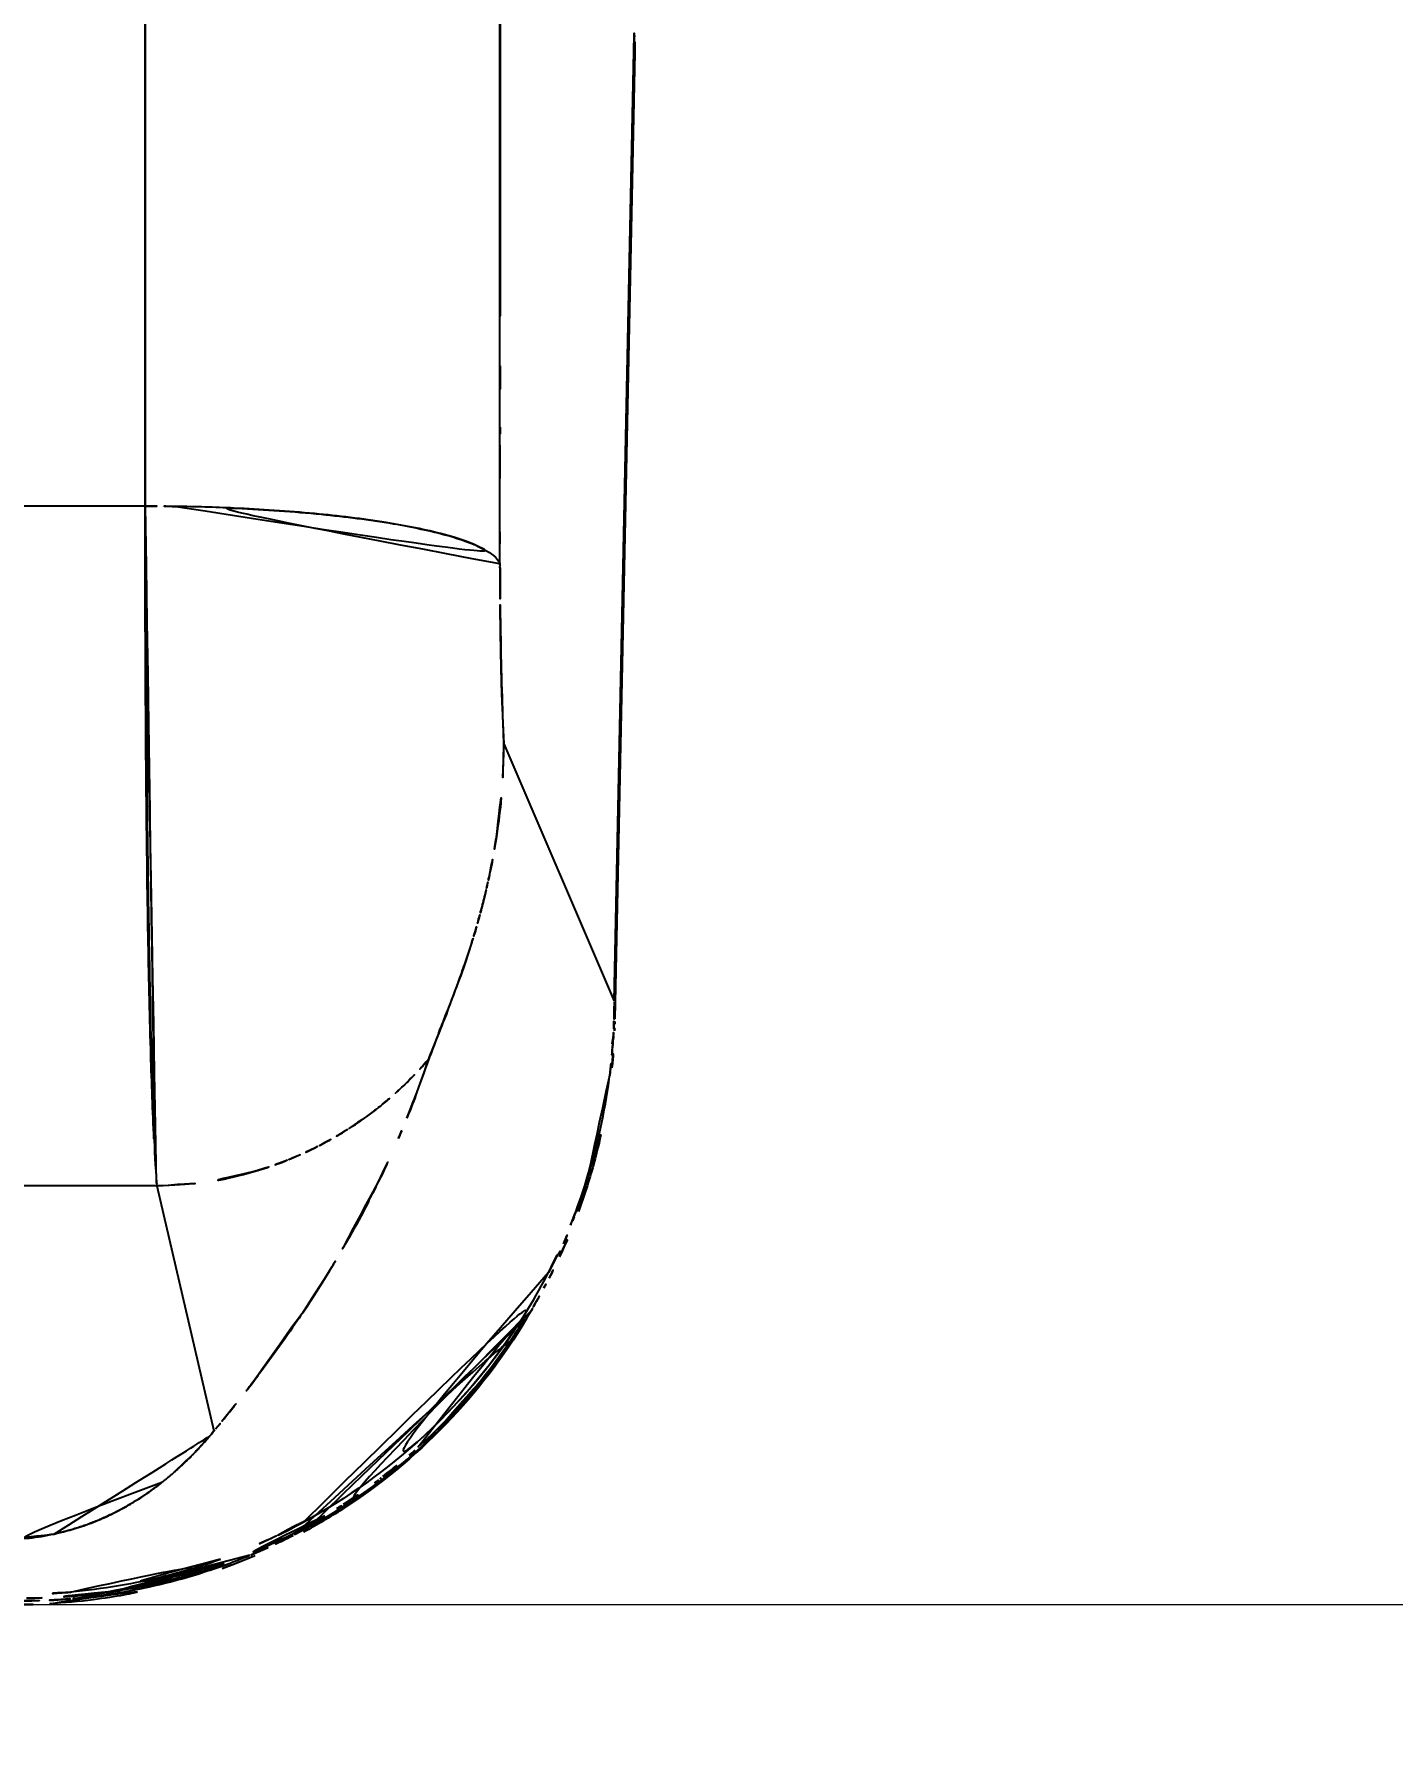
# Model space of a CAD drawing. Extents: x 16296660632 to 16296668616, y -37409619871 to -37409616241.
# Drawn here: x 16296666331.04 to 16296666354.05, y -37409616834.05 to -37409616805.19 of the extents above; entities that cross this region are included whole.
import ezdxf

# ---------------------------------------------------------------- set-up
doc = ezdxf.new("R2010")
doc.units = 0
doc.header["$LTSCALE"] = 10
doc.header["$MEASUREMENT"] = 0
doc.header["$PDMODE"] = 3
doc.header["$PDSIZE"] = -10
doc.layers.get('0').update_dxf_attribs({"linetype": 'CONTINUOUS'})
doc.layers.get('DEFPOINTS').update_dxf_attribs({"linetype": 'CONTINUOUS'})
doc.styles.add('Daelim Dimension', font='')
doc.styles.get('Daelim Dimension').set_extended_font_data('나눔고딕')
doc.dimstyles.new('DEFAULT', dxfattribs={"dimscale": 2, "dimtxt": 2, "dimasz": 2, "dimexe": 0, "dimexo": 2, "dimgap": 1, "dimtad": 1, "dimdec": 1, "dimzin": 9, "dimdsep": 46, "dimtxsty": 'Daelim Dimension', "dimcen": 0.5, "dimclrd": 252, "dimclre": 252, "dimclrt": 3, "dimadec": 1, "dimazin": 0, "dimtfac": 1, "dimtdec": 1, "dimtix": 1, "dimtmove": 0, "dimatfit": 3, "dimfxl": 1, "dimtolj": 1, "dimtzin": 1, "dimlwd": 9, "dimlwe": 9, "dimarcsym": 0})

# ---------------------------------------------------------------- blocks, each defined once
blk = doc.blocks.new('*D16')
at = {"color": 5, "lineweight": 9, "transparency": 16777216}
for p, q in [((16296666467.47109, -37409616640.80376), (16296666467.47109, -37409616937.17432)), ((16296666147.47109, -37409616641.1646), (16296666147.47109, -37409616937.17432)), ((16296666151.47109, -37409616937.17432), (16296666463.47109, -37409616937.17432))]:
    blk.add_line(p, q, dxfattribs=at)
at = {"color": 5, "transparency": 16777216}
for points in [[(16296666151.47109, -37409616936.50766), (16296666151.47109, -37409616937.84099), (16296666147.47109, -37409616937.17432)], [(16296666463.47109, -37409616936.50766), (16296666463.47109, -37409616937.84099), (16296666467.47109, -37409616937.17432)]]:
    blk.add_solid(points, dxfattribs=at)
at = {"layer": 'DEFPOINTS', "color": 0, "transparency": 16777216}
for p in [(16296666467.47109, -37409616636.80376), (16296666147.47109, -37409616637.1646), (16296666467.47109, -37409616937.17432)]:
    blk.add_point(p, dxfattribs=at)
at = {"color": 7, "transparency": 16777216, "insert": (16296666291.23105, -37409616918.8224), "char_height": 30, "attachment_point": 5, "style": 'Daelim Dimension'}
blk.add_mtext('\\A1;320', dxfattribs=at)
blk = doc.blocks.new('*D17')
at = {"color": 5, "lineweight": 9, "ltscale": 0.5, "transparency": 16777216}
for p, q in [((16296666587.9219, -37409616506.424438), (16296666624.81945, -37409616506.424438)), ((16296666624.81945, -37409616510.424438), (16296666624.81945, -37409616827.794708)), ((16296666313.128599, -37409616831.794708), (16296666624.81945, -37409616831.794708))]:
    blk.add_line(p, q, dxfattribs=at)
at = {"color": 5, "ltscale": 0.5, "transparency": 16777216}
for points in [[(16296666624.152781, -37409616510.424438), (16296666625.486111, -37409616510.424438), (16296666624.81945, -37409616506.424438)], [(16296666624.152781, -37409616827.794708), (16296666625.486111, -37409616827.794708), (16296666624.81945, -37409616831.794708)]]:
    blk.add_solid(points, dxfattribs=at)
at = {"layer": 'DEFPOINTS', "color": 0, "ltscale": 0.5, "transparency": 16777216}
for p in [(16296666583.9219, -37409616506.424438), (16296666309.128599, -37409616831.794708), (16296666624.81945, -37409616831.794708)]:
    blk.add_point(p, dxfattribs=at)
at = {"color": 7, "ltscale": 0.5, "transparency": 16777216, "insert": (16296666606.46752, -37409616669.109573), "char_height": 30, "attachment_point": 5, "rotation": 90, "style": 'Daelim Dimension'}
blk.add_mtext('\\A1;325', dxfattribs=at)

msp = doc.modelspace()

# ---------------------------------------------------------------- linework, layer by layer
at = {"linetype": 'Continuous'}
for p, q in [((16296666332.918341, -37409616798.463867), (16296666332.918341, -37409616813.190033)), ((16296666338.92775, -37409616814.18029), (16296666338.92775, -37409616799.45414)), ((16296666340.862949, -37409616821.574501), (16296666341.201799, -37409616805.203903)), ((16296666341.213341, -37409616805.504562), (16296666340.87455, -37409616821.873192)), ((16296666332.918341, -37409616813.190033), (16296666330.80225, -37409616813.190033)), ((16296666338.991051, -37409616817.215607), (16296666340.862949, -37409616821.574501)), ((16296666333.11759, -37409616824.703987), (16296666330.443769, -37409616824.703987)), ((16296666333.11759, -37409616824.703987), (16296666334.08333, -37409616828.85495))]:
    msp.add_line(p, q, dxfattribs=at)
for points, start_tangent, end_tangent in [([(16296666338.92775, -37409616799.454628), (16296666338.92775, -37409616802.249977), (16296666338.92775, -37409616804.917892), (16296666338.92775, -37409616807.458366), (16296666338.92775, -37409616809.871391), (16296666338.92787, -37409616810.810364)], (-0.000000072, -1), (0.000107902, -0.999999994)), ([(16296666332.918341, -37409616813.190033), (16296666332.918341, -37409616810.925636), (16296666332.918341, -37409616808.86467), (16296666332.918341, -37409616806.981651), (16296666332.918341, -37409616805.244659), (16296666332.918341, -37409616803.623161), (16296666332.918341, -37409616802.104401), (16296666332.918341, -37409616800.662628), (16296666332.918341, -37409616799.272133)], (0, 1), (0.004694402, 0.999988981)), ([(16296666341.201799, -37409616805.203903), (16296666341.195539, -37409616805.13678)], (-0.092875085, 0.995677768), (-0.092879686, 0.995677339)), ([(16296666341.201799, -37409616805.203903), (16296666341.19562, -37409616805.502701)], (-0.020694527, -0.999785845), (-0.020694525, -0.999785845)), ([(16296666341.20195, -37409616805.193367), (16296666341.210819, -37409616805.322693)], (0.089182326, -0.996015317), (0.046926857, -0.998898328)), ([(16296666341.213831, -37409616805.455948), (16296666341.201799, -37409616805.203903)], (0.000377126, 0.999999929), (-0.093525793, 0.995616857)), ([(16296666341.210819, -37409616805.322693), (16296666341.2139, -37409616805.449203)], (0.046926858, -0.998898328), (0.00094005, -0.999999558)), ([(16296666341.19562, -37409616805.502701), (16296666341.18969, -37409616805.789062)], (-0.020694525, -0.999785845), (-0.020694524, -0.999785845)), ([(16296666341.2017, -37409616805.696709), (16296666341.20734, -37409616805.632874)], (0.102010475, 0.994783325), (0.073941511, 0.99726258)), ([(16296666341.20734, -37409616805.632874), (16296666341.210661, -37409616805.579758)], (0.073941511, 0.99726258), (0.05118796, 0.998689037)), ([(16296666341.210661, -37409616805.579758), (16296666341.21265, -37409616805.531303)], (0.05118796, 0.998689037), (0.030916058, 0.999521984)), ([(16296666341.21265, -37409616805.531303), (16296666341.213289, -37409616805.506477)], (0.030916059, 0.999521984), (0.020725341, 0.999785207)), ([(16296666341.21339, -37409616805.503067), (16296666341.21266, -37409616805.531303)], (-0.020079974, -0.999798377), (-0.031444552, -0.999505498)), ([(16296666341.213261, -37409616805.503067), (16296666341.21512, -37409616805.430367)], (0.020962481, 0.999780263), (0.030248563, 0.999542408)), ([(16296666341.213289, -37409616805.506477), (16296666341.213831, -37409616805.455948)], (0.020725339, 0.999785207), (0.000377126, 0.999999929)), ([(16296666341.2139, -37409616805.449203), (16296666341.21339, -37409616805.503067)], (0.000940051, -0.999999558), (-0.020079975, -0.999798377)), ([(16296666341.187389, -37409616805.900032), (16296666341.173281, -37409616806.581902)], (-0.020694524, -0.999785845), (-0.020694527, -0.999785845)), ([(16296666341.18969, -37409616805.789062), (16296666341.187389, -37409616805.900032)], (-0.020694524, -0.999785845), (-0.020694524, -0.999785845)), ([(16296666341.19025, -37409616805.789139), (16296666341.19618, -37409616805.745338)], (0.14408761, 0.989564935), (0.123932159, 0.992290693)), ([(16296666341.19618, -37409616805.745338), (16296666341.2017, -37409616805.696709)], (0.123932159, 0.992290693), (0.102010474, 0.994783325)), ([(16296666341.173281, -37409616806.581902), (16296666341.15946, -37409616807.249496), (16296666341.11978, -37409616809.166733), (16296666341.08268, -37409616810.958878), (16296666341.048109, -37409616812.629257), (16296666341.01598, -37409616814.181137), (16296666340.98624, -37409616815.617867), (16296666340.958309, -37409616816.967239), (16296666340.932289, -37409616818.224564), (16296666340.92882, -37409616818.39283)], (-0.020694527, -0.999785845), (-0.020608965, -0.999787613)), ([(16296666338.92787, -37409616810.810364), (16296666338.927851, -37409616811.849243)], (0.000107902, -0.999999994), (-0.000223674, -0.999999975)), ([(16296666338.927851, -37409616811.849243), (16296666338.92775, -37409616812.159073)], (-0.000223674, -0.999999975), (-0.000390211, -0.999999924)), ([(16296666338.92775, -37409616812.159073), (16296666338.927311, -37409616813.62719)], (-0.000390211, -0.999999924), (0.000313806, -0.999999951)), ([(16296666332.918341, -37409616813.190071), (16296666332.92292, -37409616815.718781), (16296666332.938841, -37409616818.191788), (16296666332.96846, -37409616820.466881), (16296666333.01173, -37409616822.38797), (16296666333.063379, -37409616823.827377), (16296666333.11286, -37409616824.650726)], (-0.000684456, -0.999999766), (0.087052076, -0.996203762)), ([(16296666332.918341, -37409616813.190033), (16296666333.44047, -37409616813.193916)], (1, 0), (0.999887164, -0.015021982)), ([(16296666333.44047, -37409616813.193962), (16296666332.918341, -37409616813.190071)], (-0.999887294, 0.015013291), (-1, -0.000004798)), ([(16296666333.44047, -37409616813.193916), (16296666334.422251, -37409616813.223183), (16296666335.78779, -37409616813.316467), (16296666337.000299, -37409616813.467194), (16296666337.98097, -37409616813.670097), (16296666338.641939, -37409616813.912323), (16296666338.9238, -37409616814.168243)], (0.999887164, -0.015021982), (0.334394583, -0.942433161)), ([(16296666338.923719, -37409616814.168259), (16296666338.657709, -37409616813.920952), (16296666338.0499, -37409616813.689232), (16296666337.12005, -37409616813.486969), (16296666335.90176, -37409616813.327538), (16296666334.47402, -37409616813.225594), (16296666333.44047, -37409616813.193962)], (-0.335406309, 0.942073568), (-0.999887294, 0.015013291)), ([(16296666338.927311, -37409616813.62719), (16296666338.927719, -37409616814.148407)], (0.000313806, -0.999999951), (0.001314856, -0.999999136)), ([(16296666333.11274, -37409616824.650749), (16296666333.066469, -37409616823.82827), (16296666333.020519, -37409616822.385727), (16296666332.98081, -37409616820.468079), (16296666332.948851, -37409616818.197693), (16296666332.926849, -37409616815.718872), (16296666332.918341, -37409616813.190033)], (-0.087678333, 0.996148839), (-0.000704706, 0.999999752)), ([(16296666338.92771, -37409616814.234093), (16296666338.927679, -37409616814.18029)], (-0.001049962, 0.999999449), (-0.000350683, 0.999999939)), ([(16296666338.927719, -37409616814.148407), (16296666338.927759, -37409616814.175797), (16296666338.927839, -37409616814.234093)], (0.001314856, -0.999999136), (0.001565579, -0.999998774)), ([(16296666338.927839, -37409616814.234093), (16296666338.929199, -37409616814.649437), (16296666338.93284, -37409616815.060806)], (0.001565579, -0.999998774), (0.011388092, -0.999935154)), ([(16296666338.935511, -37409616815.256264), (16296666338.93535, -37409616815.244583), (16296666338.92771, -37409616814.234093)], (-0.014149338, 0.999899893), (-0.001049962, 0.999999449)), ([(16296666338.93284, -37409616815.060806), (16296666338.934931, -37409616815.230797)], (0.011388092, -0.999935154), (0.013289956, -0.999911685)), ([(16296666338.934931, -37409616815.230797), (16296666338.93527, -37409616815.256271)], (0.013289956, -0.999911685), (0.013599133, -0.999907528)), ([(16296666338.93527, -37409616815.256271), (16296666338.949409, -37409616815.998207), (16296666338.95188, -37409616816.092087)], (0.013599132, -0.999907528), (0.027172225, -0.999630767)), ([(16296666338.951981, -37409616816.092079), (16296666338.935511, -37409616815.256264)], (-0.025510401, 0.999674557), (-0.014149338, 0.999899893)), ([(16296666338.95188, -37409616816.092087), (16296666338.991051, -37409616817.215607)], (0.027172224, -0.999630767), (0.039882478, -0.999204377)), ([(16296666338.99114, -37409616817.215607), (16296666338.957041, -37409616816.280212), (16296666338.951981, -37409616816.092079)], (-0.045748481, 0.99895299), (-0.025510401, 0.999674557)), ([(16296666338.991051, -37409616817.215607), (16296666338.88048, -37409616818.699577)], (-0.003302755, -0.999994546), (-0.142475438, -0.989798338)), ([(16296666338.880619, -37409616818.699608), (16296666338.99114, -37409616817.215607)], (0.141878786, 0.989884039), (0.006328316, 0.999979976)), ([(16296666340.92882, -37409616818.39283), (16296666340.908581, -37409616819.370682)], (-0.020608965, -0.999787613), (-0.020905068, -0.999781465)), ([(16296666338.742189, -37409616819.471947), (16296666338.880619, -37409616818.699608)], (0.209779192, 0.977748787), (0.141878786, 0.989884039)), ([(16296666338.88048, -37409616818.699577), (16296666338.742161, -37409616819.471947)], (-0.142475438, -0.989798338), (-0.209183019, -0.977876508)), ([(16296666338.711559, -37409616819.610657), (16296666338.742189, -37409616819.471947)], (0.221347598, 0.975194976), (0.209779191, 0.977748787)), ([(16296666338.742161, -37409616819.471947), (16296666338.71163, -37409616819.610672)], (-0.209183019, -0.977876508), (-0.220726944, -0.975335643)), ([(16296666340.908581, -37409616819.370682), (16296666340.907721, -37409616819.411484), (16296666340.883989, -37409616820.55793)], (-0.020905069, -0.999781465), (-0.019821597, -0.999803533)), ([(16296666338.607229, -37409616820.035202), (16296666338.6821, -37409616819.737343)], (0.25558942, 0.96678542), (0.231747465, 0.972775983)), ([(16296666338.68224, -37409616819.737373), (16296666338.61414, -37409616820.010094), (16296666338.607519, -37409616820.035278)], (-0.231154227, -0.97291712), (-0.255244237, -0.96687661)), ([(16296666338.6821, -37409616819.737343), (16296666338.711559, -37409616819.610657)], (0.231747465, 0.972775983), (0.221347598, 0.975194976)), ([(16296666338.71163, -37409616819.610672), (16296666338.68224, -37409616819.737373)], (-0.220726944, -0.975335643), (-0.231154227, -0.972917121)), ([(16296666338.57468, -37409616820.15593), (16296666338.607229, -37409616820.035202)], (0.264990029, 0.964251152), (0.255589421, 0.96678542)), ([(16296666338.607519, -37409616820.035278), (16296666338.57501, -37409616820.156021)], (-0.255244237, -0.96687661), (-0.264766435, -0.964312571)), ([(16296666338.501261, -37409616820.414146), (16296666338.45278, -37409616820.573921)], (-0.284452821, -0.95869004), (-0.296179847, -0.955132189)), ([(16296666338.50091, -37409616820.414047), (16296666338.57468, -37409616820.15593)], (0.284474347, 0.958683653), (0.264990029, 0.964251152)), ([(16296666338.57501, -37409616820.156021), (16296666338.501261, -37409616820.414146)], (-0.264766435, -0.964312571), (-0.284452822, -0.95869004)), ([(16296666338.45278, -37409616820.573921), (16296666338.273609, -37409616821.113586), (16296666338.24995, -37409616821.180054)], (-0.296179847, -0.955132189), (-0.337455265, -0.941341566)), ([(16296666338.452431, -37409616820.573807), (16296666338.50091, -37409616820.414047)], (0.296114933, 0.955152316), (0.284474347, 0.958683653)), ([(16296666340.883989, -37409616820.55793), (16296666340.87067, -37409616821.260658)], (-0.019821597, -0.999803533), (-0.018134549, -0.999835556)), ([(16296666338.249689, -37409616821.179962), (16296666338.26487, -37409616821.137413), (16296666338.452431, -37409616820.573807)], (0.337340925, 0.941382547), (0.296114933, 0.955152316)), ([(16296666338.24995, -37409616821.180054), (16296666337.942921, -37409616821.980721), (16296666337.734221, -37409616822.519524)], (-0.337455265, -0.941341566), (-0.327314799, -0.944915352)), ([(16296666340.87067, -37409616821.260658), (16296666340.86791, -37409616821.414177)], (-0.018134549, -0.999835556), (-0.017808931, -0.999841408)), ([(16296666337.734449, -37409616822.519577), (16296666337.942381, -37409616821.985107), (16296666338.249689, -37409616821.179962)], (0.343273403, 0.939235524), (0.337340925, 0.941382547)), ([(16296666340.86791, -37409616821.414177), (16296666340.86475, -37409616821.593552)], (-0.017808931, -0.999841408), (-0.017447988, -0.999847772)), ([(16296666340.86087, -37409616821.834778), (16296666340.85696, -37409616821.950401)], (-0.028084772, -0.999605545), (-0.039538885, -0.999218033)), ([(16296666340.86087, -37409616821.834778), (16296666340.86091, -37409616821.833366), (16296666340.863609, -37409616821.710297), (16296666340.86364, -37409616821.707626)], (0.02971517, 0.999558407), (0.009406699, 0.999955756)), ([(16296666340.86364, -37409616821.707626), (16296666340.86343, -37409616821.720963), (16296666340.86087, -37409616821.834778)], (-0.015406223, -0.999881317), (-0.028084772, -0.999605545)), ([(16296666340.86364, -37409616821.707626), (16296666340.862949, -37409616821.574501)], (0.009406699, 0.999955756), (-0.017304989, 0.999850257)), ([(16296666340.864691, -37409616821.606583), (16296666340.86364, -37409616821.707626)], (-0.005265863, -0.999986135), (-0.015406223, -0.999881317)), ([(16296666340.86475, -37409616821.593552), (16296666340.87454, -37409616821.873177)], (0.090353167, -0.995909788), (-0.020582401, -0.99978816)), ([(16296666340.872709, -37409616821.721939), (16296666340.864691, -37409616821.606583)], (-0.044058375, 0.999028958), (-0.094975871, 0.995479575)), ([(16296666340.87446, -37409616821.875229), (16296666340.872709, -37409616821.721939)], (0.020626143, 0.999787258), (-0.044058375, 0.999028958)), ([(16296666340.829969, -37409616822.295753), (16296666340.87146, -37409616821.955994)], (0.187563561, 0.982252468), (0.053488516, 0.998568465)), ([(16296666340.845209, -37409616822.194283), (16296666340.85634, -37409616821.964401)], (0.060061576, 0.998194674), (0.036638574, 0.999328582)), ([(16296666340.85696, -37409616821.950401), (16296666340.845011, -37409616822.194283)], (-0.036747336, -0.999324589), (-0.061090482, -0.998132232)), ([(16296666340.85634, -37409616821.964401), (16296666340.86087, -37409616821.834778)], (0.041587287, 0.999134875), (0.02971517, 0.999558407)), ([(16296666340.868151, -37409616822.079002), (16296666340.87221, -37409616821.965286)], (0.041380192, 0.999143473), (0.029960347, 0.999551088)), ([(16296666340.87146, -37409616821.955994), (16296666340.87446, -37409616821.875229)], (0.053488516, 0.998568465), (0.020626144, 0.999787258)), ([(16296666340.87221, -37409616821.965286), (16296666340.8745, -37409616821.875237)], (0.029960347, 0.999551088), (0.020897034, 0.999781633)), ([(16296666340.8384, -37409616822.294182), (16296666340.791019, -37409616822.787567)], (-0.071040396, -0.997473439), (-0.120072641, -0.992765109)), ([(16296666340.82243, -37409616822.705917), (16296666340.868151, -37409616822.079002)], (0.103947042, 0.994582833), (0.041380192, 0.999143473)), ([(16296666340.83853, -37409616822.296432), (16296666340.845209, -37409616822.194283)], (0.070428439, 0.997516834), (0.060061576, 0.998194674)), ([(16296666340.845011, -37409616822.194283), (16296666340.8384, -37409616822.294182)], (-0.061090482, -0.998132232), (-0.071040396, -0.997473439)), ([(16296666337.72258, -37409616822.553543), (16296666336.909929, -37409616824.547272)], (-0.317582775, -0.948230553), (-0.434056907, -0.900885454)), ([(16296666337.318001, -37409616822.983368), (16296666337.722219, -37409616822.553268)], (0.719686785, 0.694298877), (0.648020354, 0.761623018)), ([(16296666337.72257, -37409616822.553551), (16296666337.31835, -37409616822.983727)], (-0.647963624, -0.761671282), (-0.719622321, -0.694365693)), ([(16296666337.722219, -37409616822.553268), (16296666337.734449, -37409616822.519577)], (0.339197948, 0.940715022), (0.343273404, 0.939235524)), ([(16296666337.734221, -37409616822.519524), (16296666337.72258, -37409616822.553543)], (-0.3273148, -0.944915352), (-0.32019936, -0.947350183)), ([(16296666340.785789, -37409616822.834106), (16296666340.83853, -37409616822.296432)], (0.124665471, 0.992198831), (0.070428439, 0.997516834)), ([(16296666337.31835, -37409616822.983727), (16296666336.88566, -37409616823.363487)], (-0.719622321, -0.694365693), (-0.781780964, -0.623553145)), ([(16296666337.349689, -37409616823.557671), (16296666337.72257, -37409616822.553551)], (0.37657557, 0.926385902), (0.31936866, 0.94763055)), ([(16296666340.791019, -37409616822.787567), (16296666340.44589, -37409616824.4478), (16296666340.365311, -37409616824.704758)], (-0.120072641, -0.992765109), (-0.312226099, -0.950007823)), ([(16296666336.885309, -37409616823.36306), (16296666337.318001, -37409616822.983368)], (0.781824304, 0.623498803), (0.719686785, 0.694298877)), ([(16296666340.255831, -37409616825.139633), (16296666340.511761, -37409616824.346497), (16296666340.82243, -37409616822.705917)], (0.346428826, 0.938076259), (0.103947042, 0.994582833)), ([(16296666336.4144, -37409616823.703369), (16296666336.81057, -37409616823.42173)], (0.837442483, 0.546525469), (0.791391765, 0.611309311)), ([(16296666336.810909, -37409616823.422157), (16296666336.429569, -37409616823.694122), (16296666336.414709, -37409616823.70385)], (-0.791353673, -0.611358621), (-0.837434531, -0.546537653)), ([(16296666336.81057, -37409616823.42173), (16296666336.885309, -37409616823.36306)], (0.791391765, 0.611309311), (0.781824304, 0.623498803)), ([(16296666336.88566, -37409616823.363487), (16296666336.810909, -37409616823.422157)], (-0.781780963, -0.623553146), (-0.791353673, -0.611358622)), ([(16296666340.36507, -37409616824.704681), (16296666340.4167, -37409616824.54303), (16296666340.785789, -37409616822.834106)], (0.312417796, 0.949944799), (0.124665471, 0.992198831)), ([(16296666335.913971, -37409616823.997032), (16296666336.305861, -37409616823.772583)], (0.885472234, 0.464692288), (0.848799972, 0.528714108)), ([(16296666336.30617, -37409616823.773071), (16296666335.914249, -37409616823.997559)], (-0.848788832, -0.528731992), (-0.885453992, -0.464727047)), ([(16296666336.305861, -37409616823.772583), (16296666336.4144, -37409616823.703369)], (0.848799972, 0.528714108), (0.837442483, 0.546525469)), ([(16296666336.414709, -37409616823.70385), (16296666336.30617, -37409616823.773071)], (-0.837434531, -0.546537653), (-0.848788831, -0.528731992)), ([(16296666337.205179, -37409616823.90255), (16296666337.349689, -37409616823.557671)], (0.396289195, 0.91812574), (0.37657557, 0.926385902)), ([(16296666335.388309, -37409616824.242012), (16296666335.795071, -37409616824.057793)], (0.925292586, 0.379254044), (0.89536338, 0.445336297)), ([(16296666335.79534, -37409616824.058327), (16296666335.38854, -37409616824.242577)], (-0.895344469, -0.445374316), (-0.925276353, -0.379293647)), ([(16296666335.795071, -37409616824.057793), (16296666335.913971, -37409616823.997032)], (0.89536338, 0.445336297), (0.885472234, 0.464692288)), ([(16296666335.914249, -37409616823.997559), (16296666335.79534, -37409616824.058327)], (-0.885453992, -0.464727047), (-0.895344469, -0.445374316)), ([(16296666336.91098, -37409616824.547783), (16296666337.205179, -37409616823.90255)], (0.433357643, 0.901222033), (0.396289195, 0.91812574)), ([(16296666334.782, -37409616824.454323), (16296666334.840219, -37409616824.436974)], (0.959771451, 0.28078241), (0.956953576, 0.290241025)), ([(16296666334.840401, -37409616824.437576), (16296666334.782181, -37409616824.454933)], (-0.956949351, -0.290254957), (-0.959766784, -0.280798362)), ([(16296666334.840219, -37409616824.436974), (16296666335.285851, -37409616824.282944)], (0.956953576, 0.290241026), (0.931935786, 0.362623345)), ([(16296666335.28607, -37409616824.283524), (16296666334.840401, -37409616824.437576)], (-0.931921246, -0.362660711), (-0.956949351, -0.290254957)), ([(16296666335.285851, -37409616824.282944), (16296666335.388309, -37409616824.242012)], (0.931935786, 0.362623346), (0.925292586, 0.379254044)), ([(16296666335.38854, -37409616824.242577), (16296666335.28607, -37409616824.283524)], (-0.925276353, -0.379293647), (-0.931921246, -0.362660711)), ([(16296666333.11286, -37409616824.650726), (16296666333.11759, -37409616824.703323)], (0.087052075, -0.996203762), (0.09204354, -0.995754983)), ([(16296666333.11759, -37409616824.703987), (16296666333.11274, -37409616824.650749)], (-0.093709958, 0.99559954), (-0.087678334, 0.996148839)), ([(16296666333.11759, -37409616824.703323), (16296666334.782, -37409616824.454323)], (0.999930737, 0.011769519), (0.959771451, 0.28078241)), ([(16296666334.782181, -37409616824.454933), (16296666333.11759, -37409616824.703987)], (-0.959766784, -0.280798362), (-0.999930705, -0.011772213)), ([(16296666336.909929, -37409616824.547272), (16296666336.32832, -37409616825.655113), (16296666336.023491, -37409616826.171516)], (-0.434056907, -0.900885454), (-0.521703368, -0.853126952)), ([(16296666336.77397, -37409616824.826286), (16296666336.91098, -37409616824.547783)], (0.449459998, 0.893300459), (0.433357643, 0.901222033)), ([(16296666340.365311, -37409616824.704758), (16296666339.821199, -37409616826.029694)], (-0.312226099, -0.950007823), (-0.44528705, -0.895387873)), ([(16296666336.37184, -37409616825.579063), (16296666336.693331, -37409616824.984497), (16296666336.77397, -37409616824.826286)], (0.492096793, 0.870540491), (0.449459998, 0.893300459)), ([(16296666340.11957, -37409616825.370163), (16296666340.3556, -37409616824.733337)], (0.379270935, 0.925285663), (0.315307123, 0.948989683)), ([(16296666340.160509, -37409616825.294167), (16296666340.21764, -37409616825.140312)], (0.35591408, 0.934518682), (0.340228661, 0.940342734)), ([(16296666340.21764, -37409616825.140312), (16296666340.25758, -37409616825.023407)], (0.329408853, 0.944187379), (0.31722618, 0.948349909)), ([(16296666339.93623, -37409616825.905937), (16296666340.255831, -37409616825.139633)], (0.422763739, 0.906239935), (0.346428826, 0.938076259)), ([(16296666340.00119, -37409616825.68689), (16296666340.160509, -37409616825.294167)], (0.395681392, 0.918387846), (0.35591408, 0.934518682)), ([(16296666336.02277, -37409616826.171082), (16296666336.317789, -37409616825.674042)], (0.523203882, 0.852207544), (0.497236338, 0.867615136)), ([(16296666336.317789, -37409616825.674042), (16296666336.37184, -37409616825.579063)], (0.497236339, 0.867615136), (0.492096793, 0.870540491)), ([(16296666339.75004, -37409616826.169479), (16296666340.11957, -37409616825.370163)], (0.45913469, 0.888366668), (0.379270935, 0.925285663)), ([(16296666339.913389, -37409616825.884727), (16296666340.00119, -37409616825.68689)], (0.415594668, 0.909549928), (0.395681392, 0.918387846)), ([(16296666336.023491, -37409616826.171516), (16296666334.83247, -37409616827.912468)], (-0.521703368, -0.853126952), (-0.603777704, -0.797152736)), ([(16296666339.750259, -37409616826.169594), (16296666339.408779, -37409616826.777206), (16296666337.80831, -37409616828.778763), (16296666335.75049, -37409616830.314613)], (-0.459264777, -0.888299423), (-0.870938908, -0.491391309)), ([(16296666339.760401, -37409616826.264076), (16296666339.93623, -37409616825.905937)], (0.458468991, 0.888710405), (0.422763739, 0.906239936)), ([(16296666335.60235, -37409616830.396568), (16296666337.641701, -37409616828.93615), (16296666339.31295, -37409616826.931297), (16296666339.75004, -37409616826.169479)], (0.87895208, 0.476910097), (0.45913469, 0.888366668)), ([(16296666337.53879, -37409616829.129883), (16296666339.12649, -37409616827.29332), (16296666339.913389, -37409616825.884727)], (0.74203139, 0.670365137), (0.415594668, 0.909549928)), ([(16296666339.67116, -37409616826.433098), (16296666339.760401, -37409616826.264076)], (0.475346243, 0.879798812), (0.458468991, 0.888710405)), ([(16296666334.68882, -37409616828.098663), (16296666335.41647, -37409616827.10128), (16296666336.02277, -37409616826.171082)], (0.610037676, 0.792372409), (0.523203882, 0.852207544)), ([(16296666339.45664, -37409616826.818863), (16296666339.517969, -37409616826.710907)], (0.499482859, 0.86632377), (0.488476293, 0.872577166)), ([(16296666339.51519, -37409616826.709373), (16296666339.45355, -37409616826.817093)], (-0.491108447, -0.87109844), (-0.502211418, -0.864744871)), ([(16296666339.50745, -37409616826.724342), (16296666339.555651, -37409616826.640938), (16296666339.67116, -37409616826.433098)], (0.504478915, 0.863424012), (0.475346243, 0.879798812)), ([(16296666335.44496, -37409616830.614632), (16296666337.460621, -37409616829.240997), (16296666339.05909, -37409616827.439713), (16296666339.46739, -37409616826.791451)], (0.88909802, 0.457716846), (0.499076229, 0.866558087)), ([(16296666335.60615, -37409616830.566353), (16296666336.25976, -37409616830.179787), (16296666338.01009, -37409616828.739937), (16296666339.371679, -37409616826.963364), (16296666339.45664, -37409616826.818863)], (0.879620521, 0.475676087), (0.499482859, 0.86632377)), ([(16296666339.45355, -37409616826.817093), (16296666338.819969, -37409616827.773354), (16296666337.85108, -37409616828.879692), (16296666336.69738, -37409616829.850372), (16296666335.444241, -37409616830.61322)], (-0.502211418, -0.864744871), (-0.890312443, -0.455350145)), ([(16296666337.92536, -37409616828.771271), (16296666338.08647, -37409616828.607071), (16296666339.50745, -37409616826.724342)], (0.708542957, 0.705667683), (0.504478915, 0.863424012)), ([(16296666334.83247, -37409616827.912468), (16296666334.306999, -37409616828.582176)], (-0.603777703, -0.797152736), (-0.629665407, -0.776866446)), ([(16296666334.307051, -37409616828.582207), (16296666334.68882, -37409616828.098663)], (0.629036824, 0.777375504), (0.610037676, 0.792372409)), ([(16296666334.111629, -37409616828.820847), (16296666334.307051, -37409616828.582207)], (0.638030449, 0.770011134), (0.629036824, 0.777375504)), ([(16296666334.306999, -37409616828.582176), (16296666334.083441, -37409616828.854736)], (-0.629665407, -0.776866446), (-0.638510588, -0.769613039)), ([(16296666331.38574, -37409616830.597778), (16296666331.41571, -37409616830.591179), (16296666331.4606, -37409616830.580879), (16296666331.50544, -37409616830.570084), (16296666331.55022, -37409616830.558769), (16296666331.59494, -37409616830.546959), (16296666331.639589, -37409616830.534653), (16296666331.68417, -37409616830.52182), (16296666331.72868, -37409616830.508492), (16296666331.77313, -37409616830.494637), (16296666331.817499, -37409616830.480293), (16296666331.86179, -37409616830.465424), (16296666331.90601, -37409616830.450027), (16296666331.95015, -37409616830.43412), (16296666331.994209, -37409616830.417686), (16296666332.038191, -37409616830.400726), (16296666332.082081, -37409616830.383263), (16296666332.125879, -37409616830.365242), (16296666332.1696, -37409616830.34671), (16296666332.213221, -37409616830.327637), (16296666332.256741, -37409616830.308037), (16296666332.30018, -37409616830.28791), (16296666332.34351, -37409616830.26725), (16296666332.386749, -37409616830.24604), (16296666332.42988, -37409616830.224297), (16296666332.47291, -37409616830.202011), (16296666332.515829, -37409616830.179176), (16296666332.55864, -37409616830.155823), (16296666332.601339, -37409616830.131897), (16296666332.64393, -37409616830.107437), (16296666332.686399, -37409616830.082443), (16296666332.72875, -37409616830.056877), (16296666332.77099, -37409616830.030777), (16296666332.813101, -37409616830.00412), (16296666332.855089, -37409616829.976921), (16296666332.896959, -37409616829.949158), (16296666332.93869, -37409616829.920853), (16296666332.980301, -37409616829.891983), (16296666333.021761, -37409616829.862556), (16296666333.063101, -37409616829.832581), (16296666333.1043, -37409616829.802048), (16296666333.145361, -37409616829.77095), (16296666333.186279, -37409616829.739288), (16296666333.227051, -37409616829.707069), (16296666333.267679, -37409616829.674294), (16296666333.308161, -37409616829.640938), (16296666333.34849, -37409616829.607018), (16296666333.38867, -37409616829.57254), (16296666333.42869, -37409616829.537498), (16296666333.468559, -37409616829.501892), (16296666333.508261, -37409616829.465714), (16296666333.54781, -37409616829.42897), (16296666333.587191, -37409616829.391663), (16296666333.62641, -37409616829.353783), (16296666333.665461, -37409616829.315353), (16296666333.70434, -37409616829.276337), (16296666333.74305, -37409616829.236763), (16296666333.78158, -37409616829.196609), (16296666333.819941, -37409616829.155891), (16296666333.85812, -37409616829.114609), (16296666333.89612, -37409616829.072762), (16296666333.933941, -37409616829.030327), (16296666333.971569, -37409616828.987343), (16296666334.00901, -37409616828.943787), (16296666334.01552, -37409616828.936127)], (0.977405311, 0.211373741), (0.647276815, 0.762255026)), ([(16296666334.01553, -37409616828.936127), (16296666333.97118, -37409616828.987801), (16296666333.92919, -37409616829.035713), (16296666333.88966, -37409616829.079948), (16296666333.852489, -37409616829.120773), (16296666333.8176, -37409616829.158417), (16296666333.78492, -37409616829.193123), (16296666333.754351, -37409616829.225082), (16296666333.74869, -37409616829.230957)], (-0.645934003, -0.763393257), (-0.694843761, -0.719160725)), ([(16296666334.01552, -37409616828.936127), (16296666334.046261, -37409616828.899651), (16296666334.08333, -37409616828.85495)], (0.647276815, 0.762255026), (0.63488538, 0.772606339)), ([(16296666334.083441, -37409616828.854736), (16296666334.054359, -37409616828.88974), (16296666334.01553, -37409616828.936127)], (-0.638510588, -0.769613039), (-0.645934003, -0.763393257)), ([(16296666334.08333, -37409616828.85495), (16296666334.111629, -37409616828.820847)], (0.639295062, 0.768961523), (0.638030449, 0.770011133)), ([(16296666337.62496, -37409616829.058289), (16296666337.92536, -37409616828.771271)], (0.737189381, 0.675686183), (0.708542957, 0.705667683)), ([(16296666333.74869, -37409616829.230957), (16296666333.7258, -37409616829.254509), (16296666333.51079, -37409616829.463402), (16296666333.20359, -37409616829.725693)], (-0.694843761, -0.719160725), (-0.785062235, -0.619416893)), ([(16296666336.94264, -37409616829.627098), (16296666337.53879, -37409616829.129883)], (0.792566717, 0.609785207), (0.74203139, 0.670365137)), ([(16296666337.390499, -37409616829.266541), (16296666337.62496, -37409616829.058289)], (0.757921181, 0.652346137), (0.737189381, 0.675686182)), ([(16296666336.892, -37409616829.665802), (16296666336.94264, -37409616829.627098)], (0.796478786, 0.604666473), (0.792566717, 0.609785207)), ([(16296666336.96633, -37409616829.611992), (16296666337.390499, -37409616829.266541)], (0.792273055, 0.610166703), (0.757921181, 0.652346137)), ([(16296666333.20359, -37409616829.725693), (16296666332.910749, -37409616829.939903), (16296666332.633051, -37409616830.113762), (16296666332.370741, -37409616830.25396), (16296666332.123631, -37409616830.36618), (16296666331.799271, -37409616830.486252), (16296666331.374769, -37409616830.600128), (16296666330.954531, -37409616830.668297), (16296666330.45042, -37409616830.696213)], (-0.785062235, -0.619416893), (-0.999970573, -0.007671623)), ([(16296666336.278561, -37409616830.095963), (16296666336.892, -37409616829.665802)], (0.839841235, 0.542832111), (0.796478787, 0.604666472)), ([(16296666336.27911, -37409616830.096809), (16296666336.80114, -37409616829.736526)], (0.840591083, 0.541670224), (0.804661822, 0.593733402)), ([(16296666336.80114, -37409616829.736526), (16296666336.96633, -37409616829.611992)], (0.804661822, 0.593733402), (0.792273055, 0.610166703)), ([(16296666336.16643, -37409616830.168358), (16296666336.216299, -37409616830.136948), (16296666336.26372, -37409616830.106697)], (0.847750194, 0.530395709), (0.841580467, 0.540131759)), ([(16296666336.218069, -37409616830.134758), (16296666336.278561, -37409616830.095963)], (0.843746071, 0.536742553), (0.839841234, 0.542832112)), ([(16296666335.963461, -37409616830.290443), (16296666335.46176, -37409616830.570374), (16296666334.893459, -37409616830.843887), (16296666334.25423, -37409616831.100609)], (-0.858961719, -0.512039809), (-0.940488931, -0.339824322)), ([(16296666335.75049, -37409616830.314613), (16296666334.193239, -37409616831.026703)], (-0.870938908, -0.491391309), (-0.941255082, -0.337696417)), ([(16296666335.525261, -37409616830.537163), (16296666336.218069, -37409616830.134758)], (0.884305447, 0.466908852), (0.84374607, 0.536742554)), ([(16296666335.525299, -37409616830.537247), (16296666336.16643, -37409616830.168358)], (0.884567493, 0.46641221), (0.847750194, 0.530395709)), ([(16296666330.45042, -37409616830.696274), (16296666330.508471, -37409616830.695847), (16296666330.55414, -37409616830.695061), (16296666330.599791, -37409616830.69381), (16296666330.64542, -37409616830.692108), (16296666330.69101, -37409616830.689949), (16296666330.73658, -37409616830.687317), (16296666330.78212, -37409616830.684242), (16296666330.827629, -37409616830.680687), (16296666330.8731, -37409616830.676682), (16296666330.918539, -37409616830.672203), (16296666330.963949, -37409616830.667236), (16296666331.009319, -37409616830.661797), (16296666331.054661, -37409616830.655899), (16296666331.099951, -37409616830.649513), (16296666331.145201, -37409616830.642639), (16296666331.190411, -37409616830.635277), (16296666331.235571, -37409616830.627449), (16296666331.28068, -37409616830.619118), (16296666331.325741, -37409616830.610298), (16296666331.37075, -37409616830.60099), (16296666331.38574, -37409616830.597778)], (0.999985344, 0.005413949), (0.977405311, 0.211373741)), ([(16296666334.705481, -37409616830.957916), (16296666335.44496, -37409616830.614632)], (0.923399455, 0.383840392), (0.88909802, 0.457716846)), ([(16296666334.8487, -37409616830.765823), (16296666335.60235, -37409616830.396568)], (0.915485693, 0.402350526), (0.87895208, 0.476910097)), ([(16296666335.424299, -37409616830.623398), (16296666335.374701, -37409616830.648453), (16296666334.704161, -37409616830.95475)], (-0.891327054, -0.453360875), (-0.924068937, -0.38222585)), ([(16296666335.07205, -37409616830.761833), (16296666335.50477, -37409616830.54805)], (0.906937386, 0.421265448), (0.885643281, 0.464366211)), ([(16296666335.07206, -37409616830.761864), (16296666335.525261, -37409616830.537163)], (0.906956496, 0.421224305), (0.884305447, 0.466908852)), ([(16296666331.65554, -37409616831.58255), (16296666333.27042, -37409616831.309143), (16296666334.8487, -37409616830.765823)], (0.996232854, 0.086718515), (0.915485693, 0.402350526)), ([(16296666334.69202, -37409616830.959763), (16296666333.920309, -37409616831.242264), (16296666332.37262, -37409616831.611191), (16296666331.77589, -37409616831.687424)], (-0.924559558, -0.381037561), (-0.995256439, -0.097286284)), ([(16296666334.193239, -37409616831.026703), (16296666333.37595, -37409616831.281677), (16296666331.658739, -37409616831.583511)], (-0.941255082, -0.337696417), (-0.996231231, -0.086737155)), ([(16296666332.465429, -37409616831.560448), (16296666333.266741, -37409616831.397339), (16296666335.07206, -37409616830.761864)], (0.987278069, 0.159003191), (0.906956496, 0.421224305)), ([(16296666334.224791, -37409616831.184608), (16296666335.60615, -37409616830.566353)], (0.94047236, 0.33987018), (0.879620521, 0.475676087)), ([(16296666331.77586, -37409616831.68734), (16296666333.159479, -37409616831.458763), (16296666334.705481, -37409616830.957916)], (0.99548619, 0.094906509), (0.923399455, 0.383840392)), ([(16296666334.25423, -37409616831.100609), (16296666333.535351, -37409616831.329277), (16296666332.7304, -37409616831.515068), (16296666332.46549, -37409616831.560829)], (-0.940488931, -0.339824322), (-0.987625572, -0.156830255)), ([(16296666331.658739, -37409616831.583511), (16296666330.847269, -37409616831.620323)], (-0.996231231, -0.086737155), (-0.999994262, -0.003387485)), ([(16296666332.46549, -37409616831.560829), (16296666331.83511, -37409616831.640457), (16296666330.84725, -37409616831.684929)], (-0.987625572, -0.156830255), (-0.999991475, 0.004129138)), ([(16296666331.304661, -37409616831.78006), (16296666332.03985, -37409616831.713158), (16296666334.224791, -37409616831.184608)], (0.998540077, 0.054015873), (0.94047236, 0.33987018)), ([(16296666331.5972, -37409616831.661339), (16296666331.658489, -37409616831.656754)], (0.99743887, 0.071524133), (0.996974613, 0.077727871)), ([(16296666331.658489, -37409616831.656754), (16296666331.72163, -37409616831.651627)], (0.996974613, 0.077727871), (0.996456375, 0.084111189)), ([(16296666331.72163, -37409616831.651627), (16296666332.465429, -37409616831.560448)], (0.996456375, 0.084111189), (0.987278069, 0.159003191)), ([(16296666330.851191, -37409616831.733398), (16296666331.569059, -37409616831.704941)], (0.999990425, 0.00437599), (0.9972052, 0.074711368)), ([(16296666330.851959, -37409616831.794228), (16296666331.304661, -37409616831.78006)], (0.999964285, 0.008451533), (0.998540077, 0.054015873)), ([(16296666330.90906, -37409616831.686508), (16296666331.5972, -37409616831.661339)], (0.999999093, 0.001346744), (0.99743887, 0.071524133)), ([(16296666331.574261, -37409616831.705093), (16296666330.85141, -37409616831.734871)], (-0.997007613, -0.077303423), (-0.999989034, -0.004683047)), ([(16296666331.569059, -37409616831.704941), (16296666331.77586, -37409616831.68734)], (0.9972052, 0.074711368), (0.99548619, 0.094906509)), ([(16296666331.77589, -37409616831.687424), (16296666331.574261, -37409616831.705093)], (-0.995256439, -0.097286284), (-0.997007613, -0.077303423))]:
    msp.add_spline(points, degree=3, dxfattribs=dict(at, start_tangent=start_tangent, end_tangent=end_tangent))

# ---------------------------------------------------------------- dimensions: what is measured, and where the dimension line sits
at = {"color": 5, "ltscale": 0.5}
dim = msp.add_linear_dim(base=(16296666624.81945, -37409616831.794708), p1=(16296666583.9219, -37409616506.424438), p2=(16296666309.128599, -37409616831.794708), angle=90, dimstyle='DEFAULT', override={"dimtxt": 15, "dimdec": 0, "dimclrd": 5, "dimclre": 5, "dimclrt": 7}, dxfattribs=at)
dim.commit()
dim.dimension.update_dxf_attribs({"geometry": '*D17', "text_midpoint": (16296666606.46752, -37409616669.109573)})
at = {"color": 5}
dim = msp.add_linear_dim(base=(16296666467.47109, -37409616937.174316), p1=(16296666147.47109, -37409616637.164597), p2=(16296666467.47109, -37409616636.803757), dimstyle='DEFAULT', override={"dimtxt": 15, "dimclrd": 5, "dimclre": 5, "dimclrt": 7}, dxfattribs=at)
dim.commit()
dim.dimension.update_dxf_attribs({"geometry": '*D16', "text_midpoint": (16296666291.23105, -37409616937.174316), "dimtype": 160})

doc.saveas('drawing.dxf')
